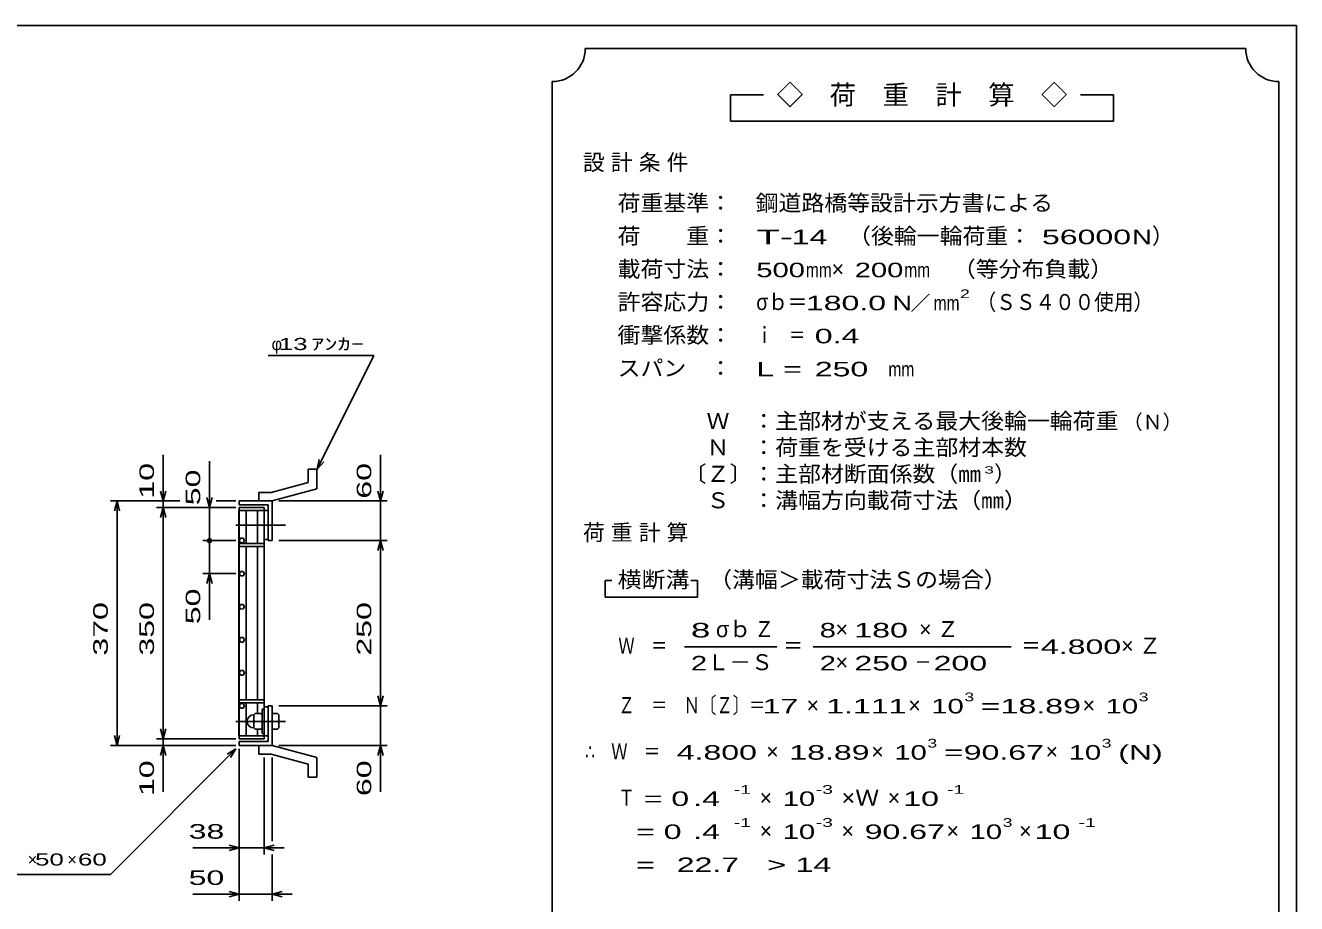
# Model space of a CAD drawing. Units: millimetres, scale not verified. Extents: x -1820 to 1731, y -1282 to 1054.
# Drawn here: x -194 to 1731, y -275 to 1054 of the extents above; entities that cross this region are included whole.
import ezdxf
from ezdxf.enums import TextEntityAlignment as Align

# ---------------------------------------------------------------- set-up
doc = ezdxf.new("R2010")
doc.units = ezdxf.units.MM
doc.header["$LTSCALE"] = 10
doc.linetypes.add('CHAIN', pattern=[18.5, 12, -1.5, 3.5, -1.5])
for name, color, linetype, lineweight in [('0_2', 150, 'Continuous', 25), ('16', 3, 'Continuous', 25), ('19', 6, 'Continuous', 25), ('22', 4, 'Continuous', 25), ('24', 2, 'Continuous', 25)]:
    doc.layers.add(name, color=color, linetype=linetype, lineweight=lineweight)
doc.styles.add('ベクトル', font='')
doc.styles.get('ベクトル').set_extended_font_data('ベクトル')

msp = doc.modelspace()

# ---------------------------------------------------------------- linework, layer by layer
at = {"layer": '0_2'}
for p, q in [((-1729, 1053.5), (1731, 1053.5)), ((1731, 1053.5), (1731, -1146.5))]:
    msp.add_line(p, q, dxfattribs=at)
at = {"layer": '16'}
for p, q in [((129.3, -21.5), (129.3, 319.5)), ((129.3, 319.5), (130, 319.5)), ((168, 324), (130, 324)), ((130, 324), (130, 319.5)), ((130, 319.5), (168, 319.5)), ((130, -21.5), (130, 319.5)), ((130, 319.5), (168, 319.5)), ((140.5, 269.5), (140.5, 319.5)), ((157.5, 269.5), (157.5, 319.5)), ((168, 319.5), (168, 324)), ((168, -21.5), (168, 319.5)), ((168, 319.5), (174, 319.5)), ((174, 319.5), (174, 275.5)), ((131.98, 277.45), (130, 273.97)), ((130, 273.97), (132.02, 270.52)), ((130, 269.5), (130, 265)), ((168, 269.5), (130, 269.5)), ((135.98, 277.48), (131.98, 277.45)), ((132.02, 270.52), (136.02, 270.55)), ((138, 274), (135.98, 277.48)), ((136.02, 270.55), (138, 274.03)), ((174, 275.5), (168, 275.5)), ((168, 265), (168, 269.5)), ((130, 265), (168, 265)), ((140.5, 33), (140.5, 265)), ((157.5, 33), (157.5, 265)), ((131.98, 227.45), (130, 223.97)), ((130, 223.97), (132.02, 220.52)), ((135.98, 227.48), (131.98, 227.45)), ((132.02, 220.52), (136.02, 220.55)), ((138, 224), (135.98, 227.48)), ((136.02, 220.55), (138, 224.03)), ((131.98, 177.45), (130, 173.97)), ((130, 173.97), (132.02, 170.52)), ((135.98, 177.48), (131.98, 177.45)), ((138, 174), (135.98, 177.48)), ((136.02, 170.55), (138, 174.03)), ((132.02, 170.52), (136.02, 170.55)), ((131.98, 127.45), (130, 123.97)), ((130, 123.97), (132.02, 120.52)), ((135.98, 127.48), (131.98, 127.45)), ((132.02, 120.52), (136.02, 120.55)), ((138, 124), (135.98, 127.48)), ((136.02, 120.55), (138, 124.03)), ((131.98, 77.45), (130, 73.97)), ((135.98, 77.48), (131.98, 77.45)), ((138, 74), (135.98, 77.48)), ((130, 73.97), (132.02, 70.52)), ((132.02, 70.52), (136.02, 70.55)), ((136.02, 70.55), (138, 74.03)), ((130, 28.5), (130, 33)), ((130, 33), (168, 33)), ((130, 28.5), (168, 28.5)), ((131.98, 27.45), (130, 23.97)), ((130, 23.97), (132.02, 20.52)), ((135.98, 27.48), (131.98, 27.45)), ((132.02, 20.52), (136.02, 20.55)), ((138, 24), (135.98, 27.48)), ((136.02, 20.55), (138, 24.03)), ((140.5, -21.5), (140.5, 28.5)), ((157.5, 13.5), (157.5, 28.5)), ((168, 28.5), (168, 33)), ((174, 22.5), (168, 22.5)), ((174, -21.5), (174, 22.5)), ((154, 12.5), (152, 10.5)), ((152, -9.5), (152, 10.5)), ((154, 0.5), (152, 2.5)), ((154, 0.5), (152, -1.5)), ((154, 12.5), (163, 12.5)), ((154, 0.5), (163, 0.5)), ((165, 10.5), (163, 12.5)), ((163, 0.5), (165, 2.5)), ((165, -1.5), (163, 0.5)), ((165, -18), (165, 19)), ((165, 19), (168, 19)), ((168, -18), (168, 19)), ((152, -9.5), (154, -11.5)), ((154, -11.5), (163, -11.5)), ((157.5, -21.5), (157.5, -12.5)), ((163, -11.5), (165, -9.5)), ((165, -18), (168, -18)), ((129.3, -21.5), (130, -21.5)), ((130, -21.5), (168, -21.5)), ((130, -26), (130, -21.5)), ((130, -21.5), (168, -21.5)), ((168, -26), (130, -26)), ((168, -21.5), (168, -26)), ((168, -21.5), (174, -21.5))]:
    msp.add_line(p, q, dxfattribs=at)
at = {"layer": '16', "linetype": 'CHAIN'}
for p, q in [((125, 297.5), (200, 297.5)), ((125, 0.5), (200, 0.5))]:
    msp.add_line(p, q, dxfattribs=at)
at = {"layer": '16'}
msp.add_arc((152, 0.5), 10, 90, 270, dxfattribs=at)
at = {"layer": '19'}
for p, q in [((234.61, 382.12), (247.61, 382.12)), ((234.61, 362.1), (234.61, 382.12)), ((247.61, 352.12), (247.61, 382.12)), ((159.99, 347.01), (178.28, 347.01)), ((159.99, 334.01), (159.99, 347.01)), ((234.61, 362.1), (178.28, 347.01)), ((180, 334), (247.61, 352.12)), ((130, 328), (130, 334)), ((130, 334), (180, 334)), ((174, 328), (130, 328)), ((160, 334), (180, 334)), ((174, 274), (174, 328)), ((180, 334), (180, 274)), ((180, 274), (174, 274)), ((180, 24), (174, 24)), ((174, 24), (174, -30)), ((180, -36), (180, 24)), ((188, 12.5), (180, 12.5)), ((180, 12.5), (180, -11.5)), ((180, 0.5), (188, 0.5)), ((190, 10.5), (188, 12.5)), ((190, 2.5), (188, 0.5)), ((188, 0.5), (190, -1.5)), ((190, -9.5), (190, 10.5)), ((180, -11.5), (188, -11.5)), ((188, -11.5), (190, -9.5)), ((130, -30), (130, -36)), ((174, -30), (130, -30)), ((130, -36), (180, -36)), ((159.99, -49.01), (159.99, -36.01)), ((160, -36), (180, -36)), ((180, -36), (247.61, -54.12)), ((159.99, -49.01), (178.28, -49.01)), ((234.61, -64.1), (178.28, -49.01)), ((247.61, -84.12), (247.61, -54.12)), ((234.61, -84.12), (234.61, -64.1)), ((234.61, -84.12), (247.61, -84.12))]:
    msp.add_line(p, q, dxfattribs=at)
at = {"layer": '22'}
for p, q in [((174, 554), (334, 554)), ((248, 382), (334, 554)), ((15, 334), (15, 404)), ((85, 324), (85, 394)), ((248, 382), (251, 396.6)), ((248, 382), (258, 393)), ((344, 334), (344, 404)), ((15, 334), (11, 349)), ((15, 334), (19, 349)), ((344, 334), (340, 349)), ((344, 334), (348, 349)), ((-65, 334), (40, 334)), ((-59, 319), (-55, 334)), ((-51, 319), (-55, 334)), ((-55, -36), (-55, 334)), ((5, 334), (40, 334)), ((15, 324), (15, 334)), ((85, 324), (81, 339)), ((89, 339), (85, 324)), ((95, 334), (125, 334)), ((95, 334), (125, 334)), ((190, 334), (354, 334)), ((344, 274), (344, 334)), ((5, 324), (125, 324)), ((11, 309), (15, 324)), ((19, 309), (15, 324)), ((15, -26), (15, 324)), ((125, 324), (75, 324)), ((85, 324), (85, 274)), ((75, 274), (125, 274)), ((85, 224), (85, 274)), ((190, 274), (354, 274)), ((340, 259), (344, 274)), ((348, 259), (344, 274)), ((344, 24), (344, 274)), ((75, 224), (125, 224)), ((81, 209), (85, 224)), ((89, 209), (85, 224)), ((85, 154), (85, 224)), ((344, 24), (340, 39)), ((344, 24), (348, 39)), ((190, 24), (354, 24)), ((344, -36), (344, 24)), ((15, -26), (11, -11)), ((15, -26), (19, -11)), ((-65, -36), (125, -36)), ((-55, -36), (-59, -21)), ((-55, -36), (-51, -21)), ((5, -26), (125, -26)), ((5, -36), (125, -36)), ((11, -51), (15, -36)), ((15, -36), (15, -26)), ((19, -51), (15, -36)), ((15, -106), (15, -36)), ((190, -36), (354, -36)), ((340, -51), (344, -36)), ((348, -51), (344, -36)), ((344, -106), (344, -36)), ((-65, -231), (125, -41)), ((112, -49), (125, -41)), ((117, -54), (125, -41)), ((130, -201), (130, -41)), ((130, -271), (130, -41)), ((168, -201), (168, -54)), ((180, -181), (180, -54)), ((60, -191), (130, -191)), ((130, -191), (115, -187)), ((115, -195), (130, -191)), ((130, -191), (168, -191)), ((168, -191), (183, -187)), ((183, -195), (168, -191)), ((168, -191), (198, -191)), ((180, -271), (180, -201)), ((-265, -231), (-65, -231)), ((60, -261), (130, -261)), ((130, -261), (115, -257)), ((115, -265), (130, -261)), ((130, -261), (180, -261)), ((180, -261), (195, -257)), ((195, -265), (180, -261)), ((180, -261), (210, -261))]:
    msp.add_line(p, q, dxfattribs=at)
msp.add_circle((85, 274), 3, dxfattribs=at)
at = {"layer": '24', "color": 4}
for p, q in [((1654, 1018.5), (654, 1018.5)), ((604, 968.5), (604, -581.5)), ((1704, -581.5), (1704, 968.5)), ((924, 948.5), (874, 948.5)), ((874, 948.5), (874, 908.5)), ((1454, 948.5), (1404, 948.5)), ((1454, 908.5), (1454, 948.5)), ((874, 908.5), (1454, 908.5)), ((694, 213.5), (684, 213.5)), ((684, 213.5), (684, 188.5)), ((824, 213.5), (814, 213.5)), ((824, 188.5), (824, 213.5)), ((684, 188.5), (824, 188.5)), ((804, 113.5), (944, 113.5)), ((999, 113.5), (1299, 113.5))]:
    msp.add_line(p, q, dxfattribs=at)
for centre, start, end in [((604, 1018.5), 270, 0), ((1704, 1018.5), 180, 270)]:
    msp.add_arc(centre, 50, start, end, dxfattribs=at)

# ---------------------------------------------------------------- texts
at = {"layer": '22', "color": 2, "style": 'ベクトル'}
for s, height, width, p in [(' 13 ', 18.33, 1.6, (179, 571.5)), ('ｱﾝｶｰ', 18.33, 1.6, (239, 571.5)), (' 38 ', 21.99, 1.65, (40, -166)), (' 50 ', 18.33, 1.6, (-190, -208.5)), (' 60 ', 18.33, 1.6, (-125, -208.5)), (' 50 ', 21.99, 1.65, (40, -236))]:
    msp.add_text(s, height=height, dxfattribs=dict(at, width=width)).set_placement(p, align=Align.MIDDLE_LEFT)
for s, p in [('φ', (179, 571.5)), ('×', (-190, -208.5)), ('×', (-130, -208.5))]:
    msp.add_text(s, height=18.33, dxfattribs=at).set_placement(p, align=Align.MIDDLE_LEFT)
at = {"layer": '22', "color": 2, "style": 'ベクトル', "width": 1.65}
for s, p in [(' 10 ', (-10, 324)), (' 60 ', (319, 324)), (' 50 ', (60, 314)), (' 50 ', (60, 134)), (' 370 ', (-80, 86.5)), (' 350 ', (-10, 86.5)), (' 250 ', (319, 86.5)), (' 10 ', (-10, -126)), (' 60 ', (319, -126))]:
    msp.add_text(s, height=21.99, rotation=90, dxfattribs=at).set_placement(p, align=Align.MIDDLE_LEFT)
at = {"layer": '24', "style": 'ベクトル'}
for s, height, p in [('◇\u3000荷\u3000重\u3000計\u3000算\u3000◇', 29.33, (944, 948.5)), ('）', 24.19, (1512, 735)), ('×', 24.19, (1027, 685)), ('／', 21.99, (1146.5, 633.5)), ('（Ｎ）', 21.99, (1468, 453.5)), ('）', 24.19, (1273, 375)), ('σｂ', 24.19, (852, 140)), ('×', 24.19, (1033, 140)), ('Ｌ－Ｓ', 24.19, (839, 90)), ('×', 24.19, (1033, 90)), ('×', 24.19, (989, 25)), ('×', 24.19, (1143, 25)), ('×', 24.19, (1407, 25)), ('×', 24.19, (928, -45)), ('×', 24.19, (1087, -45)), ('×', 24.19, (1351, -45)), ('×', 24.19, (918, -115)), ('×', 24.19, (1112, -115)), ('×', 24.19, (918, -165)), ('×', 24.19, (1042, -165)), ('×', 24.19, (1201, -165)), ('×', 24.19, (1311, -165))]:
    msp.add_text(s, height=height, dxfattribs=at).set_placement(p, align=Align.MIDDLE_LEFT)
for s, height, width, p in [('荷重基準：\u3000', 24.19, 1.05, (703, 785)), ('鋼道路橋等設計示方書による', 24.19, 1.05, (912, 785)), ('荷\u3000\u3000重：\u3000', 24.19, 1.05, (703, 735)), ('（後輪一輪荷重：', 24.19, 1.05, (1052, 735)), ('T-', 21.99, 2, (913, 733.5)), (' 14 ', 21.99, 1.65, (953, 733.5)), (' 56000', 21.99, 1.65, (1332, 733.5)), ('N', 21.99, 1.4, (1482, 733.5)), ('載荷寸法：\u3000', 24.19, 1.05, (703, 685)), ('500', 21.99, 1.5, (913, 683.5)), ('200', 21.99, 1.5, (1062, 683.5)), ('\u3000（等分布負載）', 24.19, 1.05, (1176, 685)), ('mm', 21.99, 0.8, (988, 683.5)), ('mm', 21.99, 0.8, (1137, 683.5)), ('許容応力：\u3000', 24.19, 1.05, (703, 635)), ('σｂ＝', 24.19, 0.9, (913, 635)), ('180.0', 21.99, 1.65, (988, 633.5)), ('N', 21.99, 1.4, (1119, 633.5)), ('mm', 21.99, 0.8, (1181.5, 633.5)), ('2', 13.2, 1.5, (1221.5, 647.5)), ('（ＳＳ４００使用）', 24.19, 0.9, (1246.5, 635)), ('衝撃係数：\u3000', 24.19, 1.05, (703, 585)), ('ｉ\u3000＝', 24.19, 0.75, (913, 585)), (' 0.4', 21.99, 1.65, (988, 583.5)), ('スパン\u3000：\u3000', 24.19, 1.05, (703, 535)), ('L =', 21.99, 1.65, (913, 533.5)), (' 250 ', 21.99, 1.65, (988, 533.5)), ('mm', 21.99, 0.8, (1113, 533.5)), ('\u3000Ｗ\u3000：主部材が支える最大後輪一輪荷重', 24.19, 1.05, (803, 455)), ('\u3000Ｎ\u3000：荷重を受ける主部材本数', 24.19, 1.05, (803, 415)), ('〔Ｚ〕：主部材断面係数（㎜', 24.19, 1.05, (803, 375)), ('3', 11, 1.8, (1258, 381)), ('\u3000Ｓ\u3000：溝幅方向載荷寸法（㎜）', 24.19, 1.05, (803, 335)), ('\u3000（溝幅＞載荷寸法Ｓの場合）', 24.19, 1.05, (807, 215)), ('横断溝', 24.19, 1.1, (703, 215)), ('8', 21.99, 1.8, (814, 138.5)), ('Ｚ', 24.19, 0.9, (910, 140)), ('8', 21.99, 1.5, (1009, 138.5)), (' 180 ', 21.99, 1.65, (1048, 138.5)), ('Ｗ\u3000＝', 24.19, 0.75, (704, 115)), ('＝', 24.19, 0.9, (954, 115)), ('＝', 24.19, 0.9, (1314, 115)), ('4.800', 21.99, 1.65, (1344, 113.5)), ('2', 21.99, 1.5, (814, 88.5)), ('2', 21.99, 1.5, (1009, 88.5)), (' 250 ', 21.99, 1.65, (1048, 88.5)), (' 200 ', 21.99, 1.65, (1168, 88.5)), ('－', 24.19, 0.75, (1153, 90)), ('Ｚ\u3000＝\u3000Ｎ〔Ｚ〕＝', 24.19, 0.75, (704, 25)), ('3', 13.2, 1.5, (1228, 37.5)), ('3', 13.2, 1.5, (1492, 37.5)), (' 17 ', 21.99, 1.65, (909, 23.5)), ('1.111', 21.99, 1.65, (1019, 23.5)), ('10', 21.99, 1.5, (1178, 23.5)), ('=', 21.99, 1.7, (1253, 23.5)), ('18.89', 21.99, 1.65, (1283, 23.5)), ('10', 21.99, 1.5, (1442, 23.5)), ('∴\u3000Ｗ\u3000＝', 24.19, 0.75, (654, -45)), (' 4.800', 21.99, 1.65, (779, -46.5)), ('18.89', 21.99, 1.65, (963, -46.5)), ('10', 21.99, 1.5, (1122, -46.5)), ('3', 13.2, 1.5, (1172, -32.5)), ('90.67', 21.99, 1.65, (1227, -46.5)), ('10', 21.99, 1.5, (1386, -46.5)), ('3', 13.2, 1.5, (1436, -32.5)), ('(N)', 21.99, 1.65, (1461, -46.5)), ('=', 21.99, 1.7, (1197, -46.5)), ('-1', 13.2, 1.65, (879, -102.5)), ('-3', 13.2, 1.65, (1003, -102.5)), ('-1', 13.2, 1.65, (1202, -102.5)), ('Ｔ', 24.19, 0.75, (704, -115)), (' = 0', 21.99, 1.65, (729, -116.5)), (' .4 ', 21.99, 1.65, (804, -116.5)), ('10', 21.99, 1.5, (953, -116.5)), ('×Ｗ', 24.19, 1.1, (1042, -115)), (' 10 ', 21.99, 1.65, (1122, -116.5)), ('-1', 13.2, 1.65, (879, -152.5)), ('-3', 13.2, 1.65, (1003, -152.5)), ('3', 13.2, 1.5, (1286, -152.5)), ('-1', 13.2, 1.65, (1401, -152.5)), ('  = 0', 21.99, 1.65, (704, -166.5)), (' .4 ', 21.99, 1.65, (804, -166.5)), ('10', 21.99, 1.5, (953, -166.5)), ('90.67', 21.99, 1.65, (1077, -166.5)), ('10', 21.99, 1.5, (1236, -166.5)), (' 10 ', 21.99, 1.65, (1321, -166.5)), (' 22.7', 21.99, 1.65, (779, -216.5)), ('>', 21.99, 1.7, (929, -216.5)), (' 14 ', 21.99, 1.65, (959, -216.5)), ('  =', 21.99, 1.65, (704, -216.5))]:
    msp.add_text(s, height=height, dxfattribs=dict(at, width=width)).set_placement(p, align=Align.MIDDLE_LEFT)
at = {"layer": '24', "char_height": 24.19, "attachment_point": 4, "style": 'ベクトル'}
for s, insert in [('\\T1.28;設計条件', (650.5, 845)), ('\\T1.28;荷重計算', (650.5, 285)), ('\\T1.42;×Ｚ', (1159.5, 140)), ('\\T1.42;×Ｚ', (1465.5, 115))]:
    msp.add_mtext(s, dxfattribs=dict(at, insert=insert))

doc.saveas('drawing.dxf')
